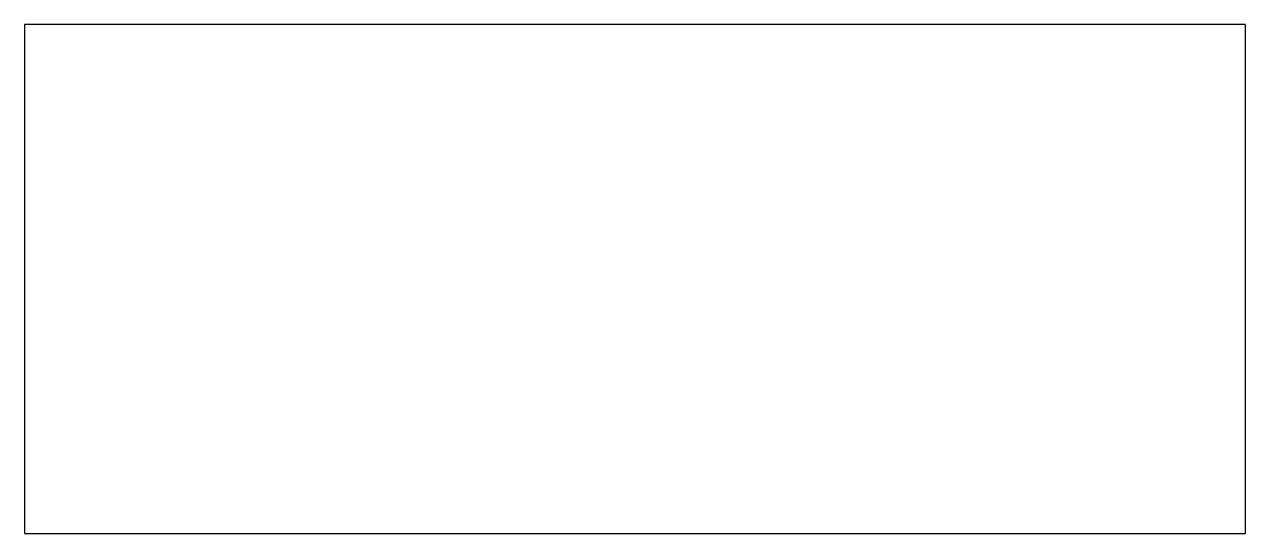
# Model space of a CAD drawing. Extents: x 370.9 to 430.9, y -62.3 to -37.3.
import ezdxf

# ---------------------------------------------------------------- set-up
doc = ezdxf.new("R2010")
doc.units = 0
doc.layers.get('0').update_dxf_attribs({"linetype": 'CONTINUOUS'})

msp = doc.modelspace()

# ---------------------------------------------------------------- linework, layer by layer
at = {"linetype": 'CONTINUOUS'}
msp.add_lwpolyline([(370.877, -37.289), (370.877, -62.289), (430.877, -62.289), (430.877, -37.289)], close=True, dxfattribs=at)

doc.saveas('drawing.dxf')
